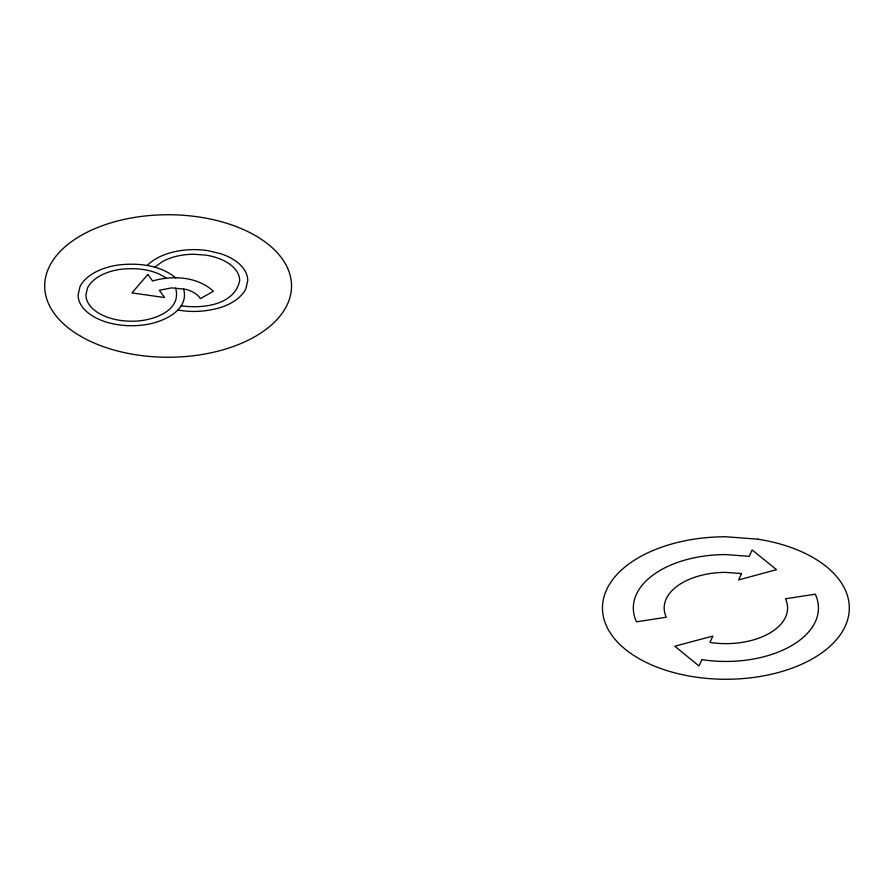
<?xml version="1.0" encoding="UTF-8"?>
<svg xmlns="http://www.w3.org/2000/svg" width="894" height="894" viewBox="0 0 894 894"><rect width="100%" height="100%" fill="white"/><g stroke="black" fill="none" stroke-linecap="round" stroke-linejoin="round"><path stroke-width="1.34" d="M147.298 265.529L147.599 265.093A53.662 30.977 0 0 1 207.956 250.666L220.907 253.762A53.662 30.977 0 0 1 247.727 280.593L245.906 288.606A53.662 30.977 0 0 1 220.907 307.413C207.05 311.537 192.266 312.676 178.04 309.994M154.729 267.306L161.825 261.964A45.616 26.328 0 0 1 194.076 254.254L205.877 255.148A45.616 26.328 0 0 1 239.681 280.593C234.586 305.424 201.932 308.899 181.091 305.748M175.805 277.922C159.858 264.725 137.587 262.68 117.706 265.071A53.439 30.854 0 0 0 79.924 286.885L78.102 294.875A53.439 30.854 0 0 0 145.376 324.678C162.697 322.231 189.539 310.564 183.639 288.952M166.44 278.246C153.03 268.882 135.575 267.552 119.74 269.44A45.616 26.328 0 0 0 87.489 288.058L85.936 294.875A45.616 26.328 0 0 0 131.541 321.203C149.935 321.684 182.51 312.062 175.604 288.058M741.461 573.568L738.578 579.949L776.506 569.657L752.133 549.966L749.25 556.347L725.883 554.571A92.563 53.439 0 0 0 636.472 621.844L666.276 617.229A61.708 35.626 0 0 1 725.883 572.384L741.461 573.568M701.924 659.627L698.974 665.985L674.825 646.217L712.864 636.07L709.914 642.428A61.708 35.626 0 0 0 785.491 598.79L815.294 594.175A92.563 53.439 0 0 1 701.924 659.627M147.868 274.469L131.943 292.908L164.652 297.568L159.344 290.271L171.726 287.868L186.019 289.399A28.083 16.215 0 0 1 200.401 298.618L213.409 291.243C197.529 276.503 172.62 275.128 152.595 280.984L147.868 274.469M757.821 539.183L725.883 536.758A123.417 71.252 0 0 0 614.033 638.126A123.417 71.252 0 0 0 820.424 653.816A123.417 71.252 0 0 0 757.821 539.183M80.851 336.379A123.417 71.252 0 0 0 287.332 304.429A123.417 71.252 0 0 0 136.179 217.164A123.417 71.252 0 0 0 80.851 336.379"/></g></svg>
